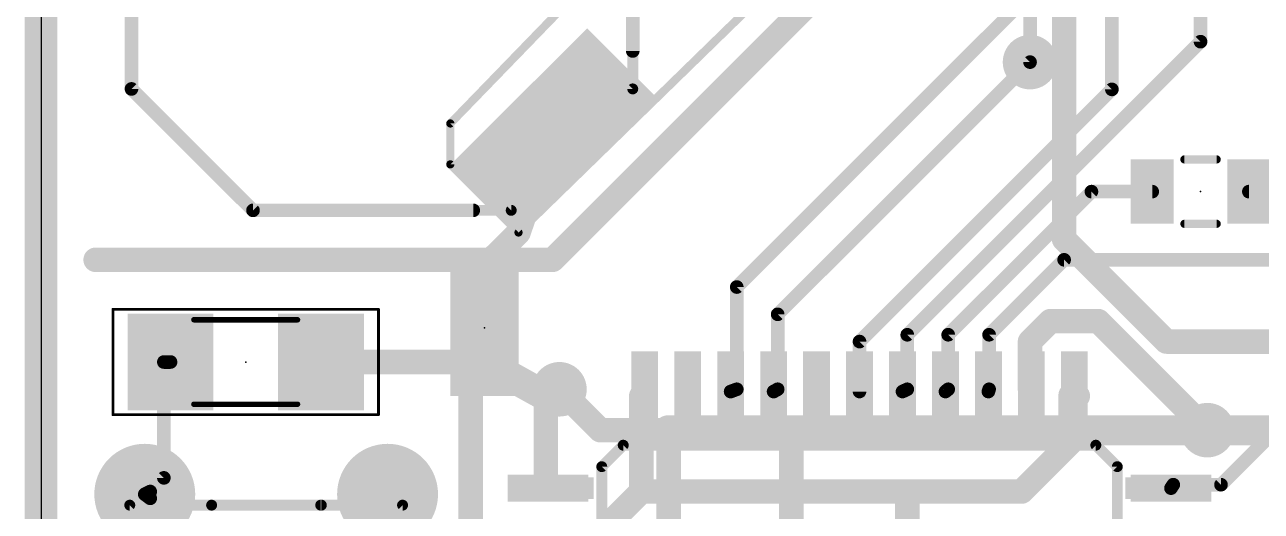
# Model space of a CAD drawing. Extents: x -0.3 to 38.1, y -0.7 to 65.1.
# Drawn here: x -0.3 to 22.72, y 27.06 to 36.13 of the extents above; entities that cross this region are included whole.
import ezdxf

# ---------------------------------------------------------------- set-up
doc = ezdxf.new("R2010")
doc.units = 0
for name, color, linetype in [('1', 22, 'CONTINUOUS'), ('16', 175, 'CONTINUOUS'), ('17', 82, 'CONTINUOUS'), ('18', 82, 'CONTINUOUS'), ('20', 7, 'CONTINUOUS'), ('21', 253, 'CONTINUOUS'), ('23', 7, 'CONTINUOUS'), ('39', 22, 'CONTINUOUS'), ('51', 253, 'CONTINUOUS')]:
    doc.layers.add(name, color=color, linetype=linetype)

# ---------------------------------------------------------------- blocks, each defined once
blk = doc.blocks.new('RECT')
blk.add_solid([(-0.5, -0.5), (0.5, -0.5), (-0.5, 0.5), (0.5, 0.5)])
blk = doc.blocks.new('ROUNDP')
at = {"const_width": 0.5}
blk.add_lwpolyline([(0, -0.25, 1), (0, 0.25, 1), (0, -0.25)], format="xyb", dxfattribs=at)
blk = doc.blocks.new('ROUNDV')
at = {"const_width": 0.5}
blk.add_lwpolyline([(0, -0.25, 1), (0, 0.25, 1), (0, -0.25)], format="xyb", dxfattribs=at)

msp = doc.modelspace()

# ---------------------------------------------------------------- linework, layer by layer
at = {"layer": '1'}
for points, const_width in [([(19.939, 34.925), (19.939, 43.815)], 0.254), ([(21.59, 35.814), (21.59, 39.74)], 0.254), ([(11.557, 38.354), (7.62, 34.29)], 0.1524), ([(8.89, 32.258), (13.97, 37.211)], 0.1524), ([(12.954, 31.242), (18.796, 37.084)], 0.254), ([(16.129, 30.353), (21.59, 35.814)], 0.254), ([(18.415, 35.433), (13.716, 30.734)], 0.254), ([(15.24, 30.226), (19.939, 34.925)], 0.254), ([(7.62, 34.29), (7.62, 33.528)], 0.1524), ([(8.89, 32.258), (9.532, 34.156)], 0.4572), ([(7.62, 33.528), (8.89, 32.258)], 0.1524), ([(16.891, 30.353), (19.558, 33.02)], 0.254), ([(19.558, 33.02), (20.69, 33.02)], 0.254), ([(22.987, 33.02), (22.49, 33.02)], 0.254), ([(8.89, 32.258), (8.255, 31.623)], 0.4572), ([(8.255, 31.623), (8.255, 31.115)], 0.4572), ([(17.653, 30.353), (19.05, 31.75)], 0.254), ([(19.05, 31.75), (23.865, 31.75)], 0.254), ([(12.954, 29.337), (12.954, 31.242)], 0.254), ([(13.716, 30.734), (13.716, 29.337)], 0.254), ([(18.796, 30.607), (18.415, 30.226)], 0.4572), ([(19.685, 30.607), (18.796, 30.607)], 0.4572), ([(21.717, 28.575), (19.685, 30.607)], 0.4572), ([(16.129, 29.337), (16.129, 30.353)], 0.254), ([(16.891, 29.337), (16.891, 30.353)], 0.254), ([(17.653, 29.337), (17.653, 30.353)], 0.254), ([(18.415, 30.226), (18.415, 29.337)], 0.4572), ([(15.24, 29.295), (15.24, 30.226)], 0.254), ([(2.286, 27.686), (2.286, 29.845)], 0.254), ([(2.286, 29.845), (2.41, 29.845)], 0.254), ([(5.21, 29.845), (8.255, 29.845)], 0.4572), ([(8.255, 29.845), (9.398, 29.21)], 0.5588), ([(9.652, 29.337), (9.398, 29.21)], 0.5588), ([(11.176, 29.21), (11.24, 29.295)], 0.4572), ([(18.415, 29.337), (18.44, 29.295)], 0.4572), ([(19.24, 29.295), (19.1726, 29.2276)], 0.4572), ([(19.304, 29.21), (19.24, 29.295)], 0.4572), ([(9.398, 29.21), (9.398, 27.559)], 0.4572), ([(11.176, 29.21), (11.176, 27.432)], 0.4572), ([(12.954, 29.337), (12.84, 29.295)], 0.254), ([(13.716, 29.337), (13.64, 29.295)], 0.254), ([(16.129, 29.337), (16.04, 29.295)], 0.254), ([(16.891, 29.337), (16.84, 29.295)], 0.254), ([(17.653, 29.337), (17.64, 29.295)], 0.254), ([(19.1726, 29.2276), (19.1726, 28.3451)], 0.4572), ([(21.971, 27.559), (23.622, 29.21)], 0.254), ([(19.1726, 28.3451), (18.2595, 27.432)], 0.4572), ([(2.032, 27.432), (2.286, 27.686)], 0.254), ([(9.398, 27.559), (9.44, 27.495)], 0.4572), ([(11.176, 27.432), (10.414, 26.67)], 0.4572), ([(16.129, 27.432), (11.176, 27.432)], 0.4572), ([(16.129, 27.432), (16.129, 21.844)], 0.4572), ([(18.2595, 27.432), (16.129, 27.432)], 0.4572), ([(21.082, 27.559), (21.04, 27.495)], 0.254), ([(21.082, 27.559), (21.971, 27.559)], 0.254), ([(2.032, 27.432), (1.9304, 27.3812)], 0.254), ([(2.032, 27.305), (1.9304, 27.3812)], 0.254), ([(2.032, 27.305), (6.604, 22.733)], 0.254)]:
    msp.add_lwpolyline(points, dxfattribs=dict(at, const_width=const_width))
for points, const_width in [([(21.6349, 35.7691, 1), (21.5451, 35.8589)], 0.127), ([(21.5265, 35.814, 1), (21.6535, 35.814)], 0.127), ([(18.4599, 35.3881, 1), (18.3701, 35.4779)], 0.127), ([(19.9839, 34.8801, 1), (19.8941, 34.9699)], 0.127), ([(19.8755, 34.925, 1), (20.0025, 34.925)], 0.127), ([(7.6581, 34.29, 1), (7.5819, 34.29)], 0.0762), ([(7.5926, 34.3165, 1), (7.6474, 34.2635)], 0.0762), ([(9.6403, 34.1194, 1), (9.4237, 34.1926)], 0.2286), ([(7.5819, 33.528, 1), (7.6581, 33.528)], 0.0762), ([(7.6469, 33.5549, 1), (7.5931, 33.5011)], 0.0762), ([(19.558, 33.0835, 1), (19.558, 32.9565)], 0.127), ([(19.6029, 32.9751, 1), (19.5131, 33.0649)], 0.127), ([(20.69, 32.9565, 1), (20.69, 33.0835)], 0.127), ([(22.49, 33.0835, 1), (22.49, 32.9565)], 0.127), ([(8.9708, 32.1772, 1), (8.8092, 32.3388)], 0.2286), ([(8.7817, 32.2946, 1), (8.9983, 32.2214)], 0.2286), ([(8.8634, 32.2853, 1), (8.9166, 32.2307)], 0.0762), ([(8.8631, 32.2311, 1), (8.9169, 32.2849)], 0.0762), ([(8.3693, 31.623, 1), (8.1407, 31.623)], 0.2286), ([(8.1742, 31.7038, 1), (8.3358, 31.5422)], 0.2286), ([(19.05, 31.8135, 1), (19.05, 31.6865)], 0.127), ([(19.0949, 31.7051, 1), (19.0051, 31.7949)], 0.127), ([(13.0175, 31.242, 1), (12.8905, 31.242)], 0.127), ([(12.9091, 31.2869, 1), (12.9989, 31.1971)], 0.127), ([(8.1407, 31.115, 1), (8.3693, 31.115)], 0.2286), ([(13.7795, 30.734, 1), (13.6525, 30.734)], 0.127), ([(13.6711, 30.7789, 1), (13.7609, 30.6891)], 0.127), ([(18.796, 30.7213, 1), (18.796, 30.4927)], 0.2286), ([(18.8768, 30.5262, 1), (18.7152, 30.6878)], 0.2286), ([(19.7658, 30.6878, 1), (19.6042, 30.5262)], 0.2286), ([(19.685, 30.4927, 1), (19.685, 30.7213)], 0.2286), ([(16.1925, 30.353, 1), (16.0655, 30.353)], 0.127), ([(16.0841, 30.3979, 1), (16.1739, 30.3081)], 0.127), ([(16.9545, 30.353, 1), (16.8275, 30.353)], 0.127), ([(16.8461, 30.3979, 1), (16.9359, 30.3081)], 0.127), ([(17.7165, 30.353, 1), (17.5895, 30.353)], 0.127), ([(17.6081, 30.3979, 1), (17.6979, 30.3081)], 0.127), ([(18.5293, 30.226, 1), (18.3007, 30.226)], 0.2286), ([(18.3342, 30.3068, 1), (18.4958, 30.1452)], 0.2286), ([(15.3035, 30.226, 1), (15.1765, 30.226)], 0.127), ([(15.1951, 30.2709, 1), (15.2849, 30.1811)], 0.127), ([(2.3495, 29.845, 1), (2.2225, 29.845)], 0.127), ([(2.286, 29.9085, 1), (2.286, 29.7815)], 0.127), ([(2.41, 29.7815, 1), (2.41, 29.9085)], 0.127), ([(5.21, 29.9593, 1), (5.21, 29.7307)], 0.2286), ([(8.3228, 29.9671, 1), (8.1872, 29.7229)], 0.2794), ([(8.255, 29.7307, 1), (8.255, 29.9593)], 0.2286), ([(9.3355, 29.335, 1), (9.4605, 29.085)], 0.2794), ([(9.7145, 29.212, 1), (9.5895, 29.462)], 0.2794), ([(11.3313, 29.2262, 1), (11.1487, 29.3638)], 0.2286), ([(18.5132, 29.3955, 1), (18.3168, 29.2785)], 0.2286), ([(19.3313, 29.3638, 1), (19.1487, 29.2262)], 0.2286), ([(19.3208, 29.2142, 1), (19.1592, 29.3758)], 0.2286), ([(9.5123, 29.21, 1), (9.2837, 29.21)], 0.2286), ([(9.3302, 29.0879, 1), (9.4658, 29.3321)], 0.2794), ([(11.2903, 29.21, 1), (11.0617, 29.21)], 0.2286), ([(11.0847, 29.2788, 1), (11.2673, 29.1412)], 0.2286), ([(12.818, 29.3546, 1), (12.862, 29.2354)], 0.127), ([(12.8905, 29.337, 1), (13.0175, 29.337)], 0.127), ([(12.976, 29.2774, 1), (12.932, 29.3966)], 0.127), ([(13.6093, 29.3506, 1), (13.6707, 29.2394)], 0.127), ([(13.6525, 29.337, 1), (13.7795, 29.337)], 0.127), ([(13.7467, 29.2814, 1), (13.6853, 29.3926)], 0.127), ([(15.1765, 29.295, 1), (15.3035, 29.295)], 0.127), ([(16.0129, 29.3524, 1), (16.0671, 29.2376)], 0.127), ([(16.0655, 29.337, 1), (16.1925, 29.337)], 0.127), ([(16.1561, 29.2796, 1), (16.1019, 29.3944)], 0.127), ([(16.7996, 29.344, 1), (16.8804, 29.246)], 0.127), ([(16.8275, 29.337, 1), (16.9545, 29.337)], 0.127), ([(16.9314, 29.288, 1), (16.8506, 29.386)], 0.127), ([(17.5793, 29.3138, 1), (17.7007, 29.2762)], 0.127), ([(17.5895, 29.337, 1), (17.7165, 29.337)], 0.127), ([(17.7137, 29.3182, 1), (17.5923, 29.3558)], 0.127), ([(18.3007, 29.337, 1), (18.5293, 29.337)], 0.2286), ([(18.3418, 29.2365, 1), (18.5382, 29.3535)], 0.2286), ([(19.2869, 29.2276, 1), (19.0583, 29.2276)], 0.2286), ([(19.0918, 29.3084, 1), (19.2534, 29.1468)], 0.2286), ([(19.2127, 29.1412, 1), (19.3953, 29.2788)], 0.2286), ([(19.2534, 28.2643, 1), (19.0918, 28.4259)], 0.2286), ([(21.6362, 28.4942, 1), (21.7978, 28.6558)], 0.2286), ([(19.0583, 28.3451, 1), (19.2869, 28.3451)], 0.2286), ([(2.2225, 27.686, 1), (2.3495, 27.686)], 0.127), ([(2.3309, 27.6411, 1), (2.2411, 27.7309)], 0.127), ([(9.4936, 27.6217, 1), (9.3024, 27.4963)], 0.2286), ([(9.2837, 27.559, 1), (9.5123, 27.559)], 0.2286), ([(9.3444, 27.4323, 1), (9.5356, 27.5577)], 0.2286), ([(11.176, 27.5463, 1), (11.176, 27.3177)], 0.2286), ([(11.2568, 27.3512, 1), (11.0952, 27.5128)], 0.2286), ([(16.2433, 27.432, 1), (16.0147, 27.432)], 0.2286), ([(16.129, 27.5463, 1), (16.129, 27.3177)], 0.2286), ([(16.129, 27.3177, 1), (16.129, 27.5463)], 0.2286), ([(18.2595, 27.3177, 1), (18.2595, 27.5463)], 0.2286), ([(21.082, 27.6225, 1), (21.082, 27.4955)], 0.127), ([(21.1351, 27.5242, 1), (21.0289, 27.5938)], 0.127), ([(21.9261, 27.6039, 1), (22.0159, 27.5141)], 0.127), ([(21.971, 27.4955, 1), (21.971, 27.6225)], 0.127), ([(1.9685, 27.432, 1), (1.8923, 27.3304)], 0.127), ([(1.902, 27.438, 1), (1.9588, 27.3244)], 0.127), ([(1.9871, 27.4769, 1), (2.0769, 27.3871)], 0.127), ([(2.0769, 27.3499, 1), (1.9871, 27.2601)], 0.127), ([(1.9939, 27.2542, 1), (2.0701, 27.3558)], 0.127), ([(2.0604, 27.3752, 1), (2.0036, 27.4888)], 0.127), ([(11.0617, 27.432, 1), (11.2903, 27.432)], 0.2286), ([(18.1787, 27.5128, 1), (18.3403, 27.3512)], 0.2286), ([(20.9869, 27.5298, 1), (21.0931, 27.4602)], 0.127)]:
    msp.add_lwpolyline(points, format="xyb", dxfattribs=dict(at, const_width=const_width))
at = {"layer": '16'}
for points, const_width in [([(0, 64.77), (0, 0)], 0.6096), ([(18.415, 51.308), (18.415, 35.433)], 0.254), ([(10.414, 28.575), (9.652, 29.337)], 0.4572), ([(11.684, 28.575), (10.414, 28.575)], 0.4572), ([(13.97, 28.575), (11.684, 28.575)], 0.5588), ([(11.684, 28.575), (11.684, 26.416)], 0.4572), ([(13.97, 28.575), (21.717, 28.575)], 0.5588), ([(13.97, 28.575), (13.97, 25.908)], 0.4572), ([(21.717, 28.575), (28.067, 28.575)], 0.5588)]:
    msp.add_lwpolyline(points, dxfattribs=dict(at, const_width=const_width))
for points, const_width in [([(18.3515, 35.433, 1), (18.4785, 35.433)], 0.127), ([(9.7328, 29.4178, 1), (9.5712, 29.2562)], 0.2286), ([(10.414, 28.6893, 1), (10.414, 28.4607)], 0.2286), ([(11.684, 28.7147, 1), (11.684, 28.4353)], 0.2794), ([(11.7983, 28.575, 1), (11.5697, 28.575)], 0.2286), ([(11.684, 28.4607, 1), (11.684, 28.6893)], 0.2286), ([(13.97, 28.7147, 1), (13.97, 28.4353)], 0.2794), ([(14.0843, 28.575, 1), (13.8557, 28.575)], 0.2286), ([(13.97, 28.4353, 1), (13.97, 28.7147)], 0.2794), ([(21.717, 28.7147, 1), (21.717, 28.4353)], 0.2794), ([(21.717, 28.4353, 1), (21.717, 28.7147)], 0.2794), ([(10.3332, 28.4942, 1), (10.4948, 28.6558)], 0.2286)]:
    msp.add_lwpolyline(points, format="xyb", dxfattribs=dict(at, const_width=const_width))
at = {"layer": '20'}
msp.add_line((0, 64.77), (0, 0), dxfattribs=at)
at = {"layer": '21'}
for points, const_width in [([(11.0169, 35.6409), (11.0169, 39.7422)], 0.254), ([(1.6831, 34.9338), (1.6831, 39.0351)], 0.254), ([(19.05, 37.719), (19.05, 32.131)], 0.4572), ([(9.525, 31.75), (14.351, 36.576)], 0.4572), ([(3.9458, 32.6711), (1.6831, 34.9338)], 0.254), ([(21.29, 33.62), (21.89, 33.62)], 0.1524), ([(8.0471, 32.6711), (3.9458, 32.6711)], 0.254), ([(21.29, 32.42), (21.89, 32.42)], 0.1524), ([(20.955, 30.226), (19.05, 32.131)], 0.4572), ([(1.016, 31.75), (8.001, 31.75)], 0.4572), ([(8.001, 31.75), (9.525, 31.75)], 0.4572), ([(8.001, 31.75), (8.001, 9.906)], 0.4572), ([(25.4, 30.226), (20.955, 30.226)], 0.4572), ([(10.44, 27.895), (10.84, 28.295)], 0.2032), ([(10.84, 28.295), (19.64, 28.295)], 0.2032), ([(19.64, 28.295), (20.04, 27.895)], 0.2032), ([(10.44, 19.095), (10.44, 27.895)], 0.2032), ([(20.04, 27.895), (20.04, 19.095)], 0.2032), ([(5.219, 27.178), (3.175, 27.178)], 0.2032)]:
    msp.add_lwpolyline(points, dxfattribs=dict(at, const_width=const_width))
for points, const_width in [([(10.9534, 35.6409, 1), (11.0804, 35.6409)], 0.127), ([(1.728, 34.9787, 1), (1.6382, 34.8889)], 0.127), ([(1.6196, 34.9338, 1), (1.7466, 34.9338)], 0.127), ([(21.29, 33.6581, 1), (21.29, 33.5819)], 0.0762), ([(21.89, 33.5819, 1), (21.89, 33.6581)], 0.0762), ([(3.9458, 32.7346, 1), (3.9458, 32.6076)], 0.127), ([(3.9009, 32.6262, 1), (3.9907, 32.716)], 0.127), ([(8.0471, 32.6076, 1), (8.0471, 32.7346)], 0.127), ([(21.29, 32.4581, 1), (21.29, 32.3819)], 0.0762), ([(21.89, 32.3819, 1), (21.89, 32.4581)], 0.0762), ([(19.1308, 32.2118, 1), (18.9692, 32.0502)], 0.2286), ([(18.9357, 32.131, 1), (19.1643, 32.131)], 0.2286), ([(1.016, 31.8643, 1), (1.016, 31.6357)], 0.2286), ([(8.001, 31.8643, 1), (8.001, 31.6357)], 0.2286), ([(8.1153, 31.75, 1), (7.8867, 31.75)], 0.2286), ([(8.001, 31.6357, 1), (8.001, 31.8643)], 0.2286), ([(9.4442, 31.8308, 1), (9.6058, 31.6692)], 0.2286), ([(9.525, 31.6357, 1), (9.525, 31.8643)], 0.2286), ([(20.955, 30.3403, 1), (20.955, 30.1117)], 0.2286), ([(20.8742, 30.1452, 1), (21.0358, 30.3068)], 0.2286), ([(10.84, 28.3458, 1), (10.84, 28.2442)], 0.1016), ([(10.8759, 28.2591, 1), (10.8041, 28.3309)], 0.1016), ([(19.6759, 28.3309, 1), (19.6041, 28.2591)], 0.1016), ([(19.64, 28.2442, 1), (19.64, 28.3458)], 0.1016), ([(10.4908, 27.895, 1), (10.3892, 27.895)], 0.1016), ([(10.4041, 27.9309, 1), (10.4759, 27.8591)], 0.1016), ([(20.0908, 27.895, 1), (19.9892, 27.895)], 0.1016), ([(20.0041, 27.8591, 1), (20.0759, 27.9309)], 0.1016), ([(3.175, 27.2288, 1), (3.175, 27.1272)], 0.1016), ([(5.219, 27.1272, 1), (5.219, 27.2288)], 0.1016)]:
    msp.add_lwpolyline(points, format="xyb", dxfattribs=dict(at, const_width=const_width))
at = {"layer": '23'}
for p in [(21.59, 33.02), (8.255, 30.48), (3.81, 29.845)]:
    msp.add_point(p, dxfattribs=at)
at = {"layer": '39', "const_width": 0.0508}
for points in [[(1.337, 30.828), (6.283, 30.828)], [(1.337, 28.862), (1.337, 30.828)], [(6.283, 30.828), (6.283, 28.862)], [(6.283, 28.862), (1.337, 28.862)]]:
    msp.add_lwpolyline(points, dxfattribs=at)
at = {"layer": '39', "const_width": 0.0254}
for points in [[(1.337, 30.8407, 1), (1.337, 30.8153)], [(1.3497, 30.828, 1), (1.3243, 30.828)], [(6.2957, 30.828, 1), (6.2703, 30.828)], [(6.283, 30.8153, 1), (6.283, 30.8407)], [(1.337, 28.8747, 1), (1.337, 28.8493)], [(1.3243, 28.862, 1), (1.3497, 28.862)], [(6.2703, 28.862, 1), (6.2957, 28.862)], [(6.283, 28.8493, 1), (6.283, 28.8747)]]:
    msp.add_lwpolyline(points, format="xyb", dxfattribs=at)
at = {"layer": '51'}
for points, const_width in [([(1.6831, 34.9338), (1.6831, 39.7422)], 0.2032), ([(11.0169, 39.7422), (11.0169, 34.9338)], 0.2032), ([(3.9458, 32.6711), (1.6831, 34.9338)], 0.2032), ([(11.0169, 34.9338), (8.7542, 32.6711)], 0.2032), ([(8.7542, 32.6711), (3.9458, 32.6711)], 0.2032), ([(4.775, 30.632), (2.845, 30.632)], 0.1016), ([(4.775, 29.058), (2.845, 29.058)], 0.1016), ([(1.143, 26.67), (1.651, 27.178)], 0.2032), ([(1.651, 27.178), (3.175, 27.178)], 0.2032), ([(6.731, 27.178), (5.207, 27.178)], 0.2032), ([(7.239, 26.67), (6.731, 27.178)], 0.2032)]:
    msp.add_lwpolyline(points, dxfattribs=dict(at, const_width=const_width))
for points, const_width in [([(1.719, 34.9698, 1), (1.6472, 34.8979)], 0.1016), ([(11.0528, 34.8979, 1), (10.981, 34.9698)], 0.1016), ([(1.6323, 34.9338, 1), (1.7339, 34.9338)], 0.1016), ([(10.9661, 34.9338, 1), (11.0677, 34.9338)], 0.1016), ([(3.9458, 32.7219, 1), (3.9458, 32.6203)], 0.1016), ([(3.9099, 32.6352, 1), (3.9818, 32.707)], 0.1016), ([(8.7182, 32.707, 1), (8.7901, 32.6352)], 0.1016), ([(8.7542, 32.6203, 1), (8.7542, 32.7219)], 0.1016), ([(2.845, 30.6574, 1), (2.845, 30.6066)], 0.0508), ([(4.775, 30.6066, 1), (4.775, 30.6574)], 0.0508), ([(2.845, 29.0834, 1), (2.845, 29.0326)], 0.0508), ([(4.775, 29.0326, 1), (4.775, 29.0834)], 0.0508), ([(1.651, 27.2288, 1), (1.651, 27.1272)], 0.1016), ([(1.6869, 27.1421, 1), (1.6151, 27.2139)], 0.1016), ([(3.175, 27.1272, 1), (3.175, 27.2288)], 0.1016), ([(5.207, 27.2288, 1), (5.207, 27.1272)], 0.1016), ([(6.7669, 27.2139, 1), (6.6951, 27.1421)], 0.1016), ([(6.731, 27.1272, 1), (6.731, 27.2288)], 0.1016)]:
    msp.add_lwpolyline(points, format="xyb", dxfattribs=dict(at, const_width=const_width))

# ---------------------------------------------------------------- block references
at = {"layer": '1'}
for p, xscale, yscale, rotation in [((9.532, 34.156), 1.8, 3.6, 135), ((8.255, 31.115), 1.27, 1.27, 90), ((2.41, 29.845), 1.6, 1.8, 180), ((5.21, 29.845), 1.6, 1.8, 180), ((8.255, 29.845), 1.27, 1.27, 90), ((11.24, 29.295), 1.5, 0.5, 90), ((12.04, 29.295), 1.5, 0.5, 90), ((12.84, 29.295), 1.5, 0.5, 90), ((13.64, 29.295), 1.5, 0.5, 90), ((14.44, 29.295), 1.5, 0.5, 90), ((15.24, 29.295), 1.5, 0.5, 90), ((16.04, 29.295), 1.5, 0.5, 90), ((16.84, 29.295), 1.5, 0.5, 90), ((17.64, 29.295), 1.5, 0.5, 90), ((18.44, 29.295), 1.5, 0.5, 90), ((19.24, 29.295), 1.5, 0.5, 90), ((9.44, 27.495), 0.5, 1.5, 90), ((21.04, 27.495), 0.5, 1.5, 90)]:
    msp.add_blockref('RECT', p, dxfattribs=dict(at, xscale=xscale, yscale=yscale, rotation=rotation))
at = {"layer": '1', "xscale": 0.8, "yscale": 1.2}
for p in [(20.69, 33.02), (22.49, 33.02)]:
    msp.add_blockref('RECT', p, dxfattribs=at)
at = {"layer": '17', "xscale": 1.8796, "yscale": 1.8796, "rotation": 270}
for p in [(1.9304, 27.3812), (1.9304, 27.3812), (6.4516, 27.3812), (6.4516, 27.3812)]:
    msp.add_blockref('ROUNDP', p, dxfattribs=at)
at = {"layer": '18', "xscale": 1.016, "yscale": 1.016}
for p in [(18.415, 35.433), (18.415, 35.433), (9.652, 29.337), (9.652, 29.337), (21.717, 28.575), (21.717, 28.575)]:
    msp.add_blockref('ROUNDV', p, dxfattribs=at)
at = {"layer": '51'}
for p, xscale, yscale, rotation in [((2.4832, 29.8441), 0.7501, 1.7, 180), ((5.1368, 29.8459), 0.7501, 1.7, 180), ((11.24, 29.0201), 1.1501, 0.3998, 90), ((12.04, 29.0201), 1.1501, 0.4, 90), ((12.8401, 29.0201), 1.1501, 0.4, 90), ((13.64, 29.0201), 1.1501, 0.4001, 90), ((14.4401, 29.0201), 1.1501, 0.4001, 90), ((15.24, 29.0201), 1.1501, 0.3998, 90), ((16.04, 29.0201), 1.1501, 0.4001, 90), ((16.8401, 29.0201), 1.1501, 0.4001, 90), ((17.6399, 29.0201), 1.1501, 0.4, 90), ((18.44, 29.0201), 1.1501, 0.4, 90), ((19.24, 29.0201), 1.1501, 0.3998, 90), ((9.7149, 27.495), 0.3998, 1.1501, 90), ((20.7651, 27.495), 0.3998, 1.1501, 90)]:
    msp.add_blockref('RECT', p, dxfattribs=dict(at, xscale=xscale, yscale=yscale, rotation=rotation))

doc.saveas('drawing.dxf')
